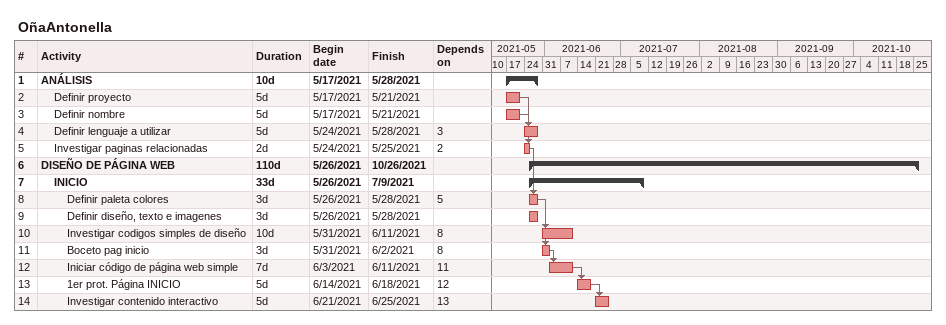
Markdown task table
OñaAntonella

| ID | Level | Task | Duration | Start | Finish | Predecessors |
|---|---|---|---|---|---|---|
| 1 | 1 | **ANÁLISIS** | 10d | 2021-05-17 | 2021-05-28 |  |
| 2 | 2 | Definir proyecto | 5d | 2021-05-17 | 2021-05-21 |  |
| 3 | 2 | Definir nombre | 5d | 2021-05-17 | 2021-05-21 |  |
| 4 | 2 | Definir lenguaje a utilizar | 5d | 2021-05-24 | 2021-05-28 | 3 |
| 5 | 2 | Investigar paginas relacionadas | 2d | 2021-05-24 | 2021-05-25 | 2 |
| 6 | 1 | **DISEÑO DE PÁGINA WEB** | 110d | 2021-05-26 | 2021-10-26 |  |
| 7 | 2 | **INICIO** | 33d | 2021-05-26 | 2021-07-09 |  |
| 8 | 3 | Definir paleta colores | 3d | 2021-05-26 | 2021-05-28 | 5 |
| 9 | 3 | Definir diseño, texto e imagenes | 3d | 2021-05-26 | 2021-05-28 |  |
| 10 | 3 | Investigar codigos simples de diseño | 10d | 2021-05-31 | 2021-06-11 | 8 |
| 11 | 3 | Boceto pag inicio | 3d | 2021-05-31 | 2021-06-02 | 8 |
| 12 | 3 | Iniciar código de página web simple | 7d | 2021-06-03 | 2021-06-11 | 11 |
| 13 | 3 | 1er prot. Página INICIO | 5d | 2021-06-14 | 2021-06-18 | 12 |
| 14 | 3 | Investigar contenido interactivo | 5d | 2021-06-21 | 2021-06-25 | 13 |
